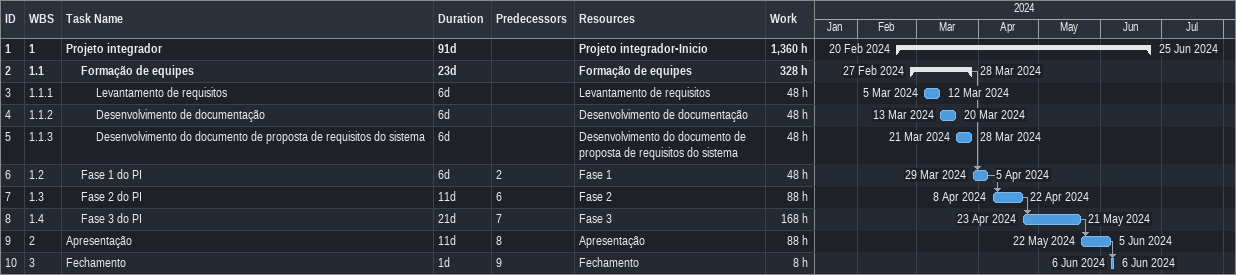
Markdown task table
| ID | WBS | Task | Duration | Start | Finish | Predecessors | Resources | Work (h) |
|---|---|---|---|---|---|---|---|---|
| 1 | 1 | **Projeto integrador** | 91d | 2024-02-20 | 2024-06-25 |  | Projeto integrador-Inicio | 1360 |
| 2 | 1.1 | **Formação de equipes** | 23d | 2024-02-27 | 2024-03-28 |  | Formação de equipes | 328 |
| 3 | 1.1.1 | Levantamento de requisitos | 6d | 2024-03-05 | 2024-03-12 |  | Levantamento de requisitos | 48 |
| 4 | 1.1.2 | Desenvolvimento de documentação | 6d | 2024-03-13 | 2024-03-20 |  | Desenvolvimento de documentação | 48 |
| 5 | 1.1.3 | Desenvolvimento do documento de proposta de requisitos do sistema | 6d | 2024-03-21 | 2024-03-28 |  | Desenvolvimento do documento de proposta de requisitos do sistema | 48 |
| 6 | 1.2 | Fase 1 do PI | 6d | 2024-03-29 | 2024-04-05 | 2 | Fase 1 | 48 |
| 7 | 1.3 | Fase 2 do PI | 11d | 2024-04-08 | 2024-04-22 | 6 | Fase 2 | 88 |
| 8 | 1.4 | Fase 3 do PI | 21d | 2024-04-23 | 2024-05-21 | 7 | Fase 3 | 168 |
| 9 | 2 | Apresentação | 11d | 2024-05-22 | 2024-06-05 | 8 | Apresentação | 88 |
| 10 | 3 | Fechamento | 1d | 2024-06-06 | 2024-06-06 | 9 | Fechamento | 8 |
